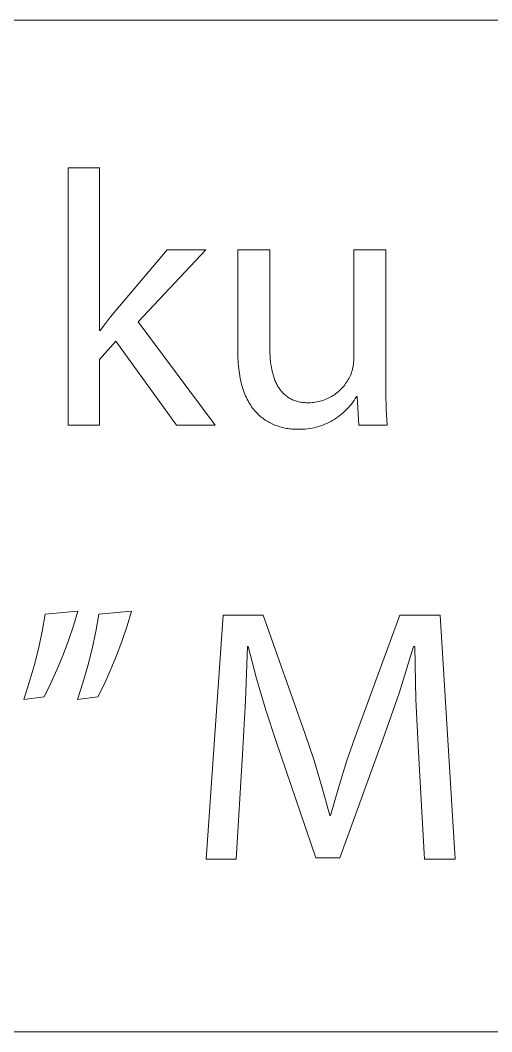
# Model space of a CAD drawing. Header units: millimetres. Extents: x -2163 to 4354, y -841 to 3711.
# Drawn here: x 2966.1 to 3051.1, y -841.3 to -659.2 of the extents above; entities that cross this region are included whole.
import ezdxf

# ---------------------------------------------------------------- set-up
doc = ezdxf.new("R2010")
doc.units = ezdxf.units.MM
doc.header["$MEASUREMENT"] = 0
doc.layers.add('Domyślny', color=7, linetype='Continuous', true_color=0x000000)

msp = doc.modelspace()

# ---------------------------------------------------------------- linework, layer by layer
at = {"layer": 'Domyślny', "color": 18, "lineweight": 15, "true_color": 0x000000}
for p, q in [((1891.21, -659.19), (4347.68, -659.19)), ((2974.74, -732.1), (2974.74, -685.78)), ((2974.74, -685.78), (2980.42, -685.78)), ((2980.42, -685.78), (2980.42, -715.03)), ((2983.38, -711.42), (2992.62, -700.53)), ((2999.54, -700.53), (2987.35, -713.51)), ((2992.62, -700.53), (2999.54, -700.53)), ((3005.34, -719.01), (3005.34, -700.52)), ((3005.34, -700.52), (3011.09, -700.52)), ((3011.09, -700.52), (3011.09, -718.01)), ((3026.21, -719.9), (3026.21, -700.52)), ((3026.21, -700.52), (3031.96, -700.52)), ((3031.96, -700.52), (3031.96, -723.5)), ((2982.4, -712.6), (2983.38, -711.42)), ((2980.55, -715.03), (2981.46, -713.8)), ((2981.46, -713.8), (2982.4, -712.6)), ((2987.35, -713.51), (3001.23, -732.1)), ((2980.42, -715.03), (2980.55, -715.03)), ((2983.38, -716.98), (2980.42, -720.24)), ((2994.27, -732.1), (2983.38, -716.98)), ((3005.35, -720.02), (3005.34, -719.01)), ((3011.09, -718.01), (3011.09, -718.57)), ((3011.09, -718.57), (3011.11, -719.11)), ((3011.11, -719.11), (3011.14, -719.64)), ((2980.42, -720.24), (2980.42, -732.1)), ((3005.37, -720.51), (3005.35, -720.02)), ((3005.4, -720.99), (3005.37, -720.51)), ((3005.44, -721.46), (3005.4, -720.99)), ((3011.14, -719.64), (3011.17, -720.16)), ((3011.17, -720.16), (3011.23, -720.67)), ((3011.23, -720.67), (3011.29, -721.16)), ((3026.09, -721.4), (3026.13, -721.1)), ((3026.13, -721.1), (3026.17, -720.8)), ((3026.17, -720.8), (3026.19, -720.5)), ((3026.19, -720.5), (3026.21, -720.2)), ((3026.21, -720.2), (3026.21, -719.9)), ((3005.49, -721.91), (3005.44, -721.46)), ((3005.54, -722.35), (3005.49, -721.91)), ((3005.6, -722.78), (3005.54, -722.35)), ((3005.67, -723.2), (3005.6, -722.78)), ((3011.29, -721.16), (3011.36, -721.64)), ((3011.36, -721.64), (3011.45, -722.11)), ((3011.45, -722.11), (3011.55, -722.56)), ((3011.55, -722.56), (3011.61, -722.78)), ((3011.61, -722.78), (3011.67, -723)), ((3025.6, -723.12), (3025.71, -722.85)), ((3025.71, -722.85), (3025.81, -722.57)), ((3025.81, -722.57), (3025.89, -722.28)), ((3025.89, -722.28), (3025.97, -721.99)), ((3025.97, -721.99), (3026.03, -721.69)), ((3026.03, -721.69), (3026.09, -721.4)), ((3005.74, -723.61), (3005.67, -723.2)), ((3005.83, -724.01), (3005.74, -723.61)), ((3005.92, -724.4), (3005.83, -724.01)), ((3006.01, -724.77), (3005.92, -724.4)), ((3011.67, -723), (3011.73, -723.21)), ((3011.73, -723.21), (3011.8, -723.42)), ((3011.8, -723.42), (3011.86, -723.62)), ((3011.86, -723.62), (3011.94, -723.82)), ((3011.94, -723.82), (3012.01, -724.02)), ((3012.01, -724.02), (3012.09, -724.21)), ((3012.09, -724.21), (3012.18, -724.4)), ((3012.18, -724.4), (3012.26, -724.59)), ((3012.26, -724.59), (3012.35, -724.77)), ((3024.57, -724.83), (3024.74, -724.6)), ((3024.74, -724.6), (3024.91, -724.37)), ((3024.91, -724.37), (3025.06, -724.13)), ((3025.06, -724.13), (3025.21, -723.88)), ((3025.21, -723.88), (3025.35, -723.63)), ((3025.35, -723.63), (3025.48, -723.38)), ((3025.48, -723.38), (3025.6, -723.12)), ((3031.96, -723.5), (3031.97, -726.37)), ((3006.12, -725.14), (3006.01, -724.77)), ((3006.23, -725.49), (3006.12, -725.14)), ((3006.34, -725.84), (3006.23, -725.49)), ((3006.46, -726.18), (3006.34, -725.84)), ((3006.59, -726.5), (3006.46, -726.18)), ((3006.73, -726.82), (3006.59, -726.5)), ((3012.35, -724.77), (3012.45, -724.94)), ((3012.45, -724.94), (3012.55, -725.11)), ((3012.55, -725.11), (3012.65, -725.28)), ((3012.65, -725.28), (3012.75, -725.45)), ((3012.75, -725.45), (3012.86, -725.6)), ((3012.86, -725.6), (3012.98, -725.76)), ((3012.98, -725.76), (3013.09, -725.91)), ((3013.09, -725.91), (3013.22, -726.05)), ((3013.22, -726.05), (3013.34, -726.19)), ((3013.34, -726.19), (3013.47, -726.33)), ((3013.47, -726.33), (3013.6, -726.46)), ((3013.6, -726.46), (3013.74, -726.59)), ((3022.7, -726.6), (3022.93, -726.43)), ((3022.93, -726.43), (3023.16, -726.26)), ((3023.16, -726.26), (3023.38, -726.08)), ((3023.38, -726.08), (3023.6, -725.89)), ((3023.6, -725.89), (3023.81, -725.69)), ((3023.81, -725.69), (3024.01, -725.49)), ((3024.01, -725.49), (3024.2, -725.28)), ((3024.2, -725.28), (3024.39, -725.06)), ((3024.39, -725.06), (3024.57, -724.83)), ((3031.97, -726.37), (3032.06, -729.23)), ((3006.87, -727.12), (3006.73, -726.82)), ((3007.01, -727.42), (3006.87, -727.12)), ((3007.16, -727.7), (3007.01, -727.42)), ((3007.32, -727.98), (3007.16, -727.7)), ((3007.48, -728.25), (3007.32, -727.98)), ((3007.64, -728.51), (3007.48, -728.25)), ((3013.74, -726.59), (3013.88, -726.71)), ((3013.88, -726.71), (3014.03, -726.82)), ((3014.03, -726.82), (3014.18, -726.94)), ((3014.18, -726.94), (3014.33, -727.04)), ((3014.33, -727.04), (3014.49, -727.14)), ((3014.49, -727.14), (3014.65, -727.24)), ((3014.65, -727.24), (3014.82, -727.33)), ((3014.82, -727.33), (3014.99, -727.42)), ((3014.99, -727.42), (3015.17, -727.5)), ((3015.17, -727.5), (3015.35, -727.58)), ((3015.35, -727.58), (3015.53, -727.65)), ((3015.53, -727.65), (3015.72, -727.71)), ((3015.72, -727.71), (3015.92, -727.77)), ((3015.92, -727.77), (3016.12, -727.83)), ((3016.12, -727.83), (3016.32, -727.87)), ((3016.32, -727.87), (3016.53, -727.92)), ((3016.53, -727.92), (3016.74, -727.95)), ((3016.74, -727.95), (3016.96, -727.99)), ((3016.96, -727.99), (3017.18, -728.01)), ((3017.18, -728.01), (3017.41, -728.03)), ((3017.41, -728.03), (3017.64, -728.05)), ((3017.64, -728.05), (3017.88, -728.06)), ((3017.88, -728.06), (3018.12, -728.06)), ((3018.12, -728.06), (3018.4, -728.05)), ((3018.4, -728.05), (3018.69, -728.03)), ((3018.69, -728.03), (3018.98, -728)), ((3018.98, -728), (3019.26, -727.96)), ((3019.26, -727.96), (3019.54, -727.91)), ((3019.54, -727.91), (3019.82, -727.85)), ((3019.82, -727.85), (3020.1, -727.79)), ((3020.1, -727.79), (3020.38, -727.71)), ((3020.38, -727.71), (3020.65, -727.62)), ((3020.65, -727.62), (3020.92, -727.53)), ((3020.92, -727.53), (3021.19, -727.42)), ((3021.19, -727.42), (3021.45, -727.3)), ((3021.45, -727.3), (3021.71, -727.18)), ((3021.71, -727.18), (3021.96, -727.05)), ((3021.96, -727.05), (3022.21, -726.91)), ((3022.21, -726.91), (3022.46, -726.76)), ((3022.46, -726.76), (3022.7, -726.6)), ((3025.77, -728.29), (3025.52, -728.6)), ((3026.02, -727.97), (3025.77, -728.29)), ((3026.25, -727.64), (3026.02, -727.97)), ((3026.48, -727.3), (3026.25, -727.64)), ((3026.69, -726.95), (3026.48, -727.3)), ((3026.82, -726.95), (3026.69, -726.95)), ((3027.12, -732.1), (3026.82, -726.95)), ((3007.81, -728.76), (3007.64, -728.51)), ((3007.99, -729), (3007.81, -728.76)), ((3008.17, -729.23), (3007.99, -729)), ((3008.35, -729.45), (3008.17, -729.23)), ((3008.54, -729.67), (3008.35, -729.45)), ((3008.73, -729.87), (3008.54, -729.67)), ((3008.93, -730.07), (3008.73, -729.87)), ((3009.13, -730.26), (3008.93, -730.07)), ((3024.08, -730.03), (3023.77, -730.29)), ((3024.39, -729.77), (3024.08, -730.03)), ((3024.68, -729.49), (3024.39, -729.77)), ((3024.97, -729.21), (3024.68, -729.49)), ((3025.25, -728.91), (3024.97, -729.21)), ((3025.52, -728.6), (3025.25, -728.91)), ((3032.06, -729.23), (3032.22, -732.1)), ((3009.33, -730.45), (3009.13, -730.26)), ((3009.53, -730.62), (3009.33, -730.45)), ((3009.74, -730.79), (3009.53, -730.62)), ((3009.96, -730.95), (3009.74, -730.79)), ((3010.17, -731.1), (3009.96, -730.95)), ((3010.39, -731.24), (3010.17, -731.1)), ((3010.61, -731.38), (3010.39, -731.24)), ((3010.83, -731.51), (3010.61, -731.38)), ((3011.05, -731.63), (3010.83, -731.51)), ((3011.28, -731.75), (3011.05, -731.63)), ((3011.51, -731.86), (3011.28, -731.75)), ((3011.74, -731.96), (3011.51, -731.86)), ((3011.97, -732.06), (3011.74, -731.96)), ((3020.97, -731.92), (3020.6, -732.07)), ((3021.35, -731.76), (3020.97, -731.92)), ((3021.71, -731.59), (3021.35, -731.76)), ((3022.07, -731.4), (3021.71, -731.59)), ((3022.43, -731.2), (3022.07, -731.4)), ((3022.77, -730.99), (3022.43, -731.2)), ((3023.11, -730.77), (3022.77, -730.99)), ((3023.44, -730.53), (3023.11, -730.77)), ((3023.77, -730.29), (3023.44, -730.53)), ((2980.42, -732.1), (2974.74, -732.1)), ((3001.23, -732.1), (2994.27, -732.1)), ((3012.21, -732.15), (3011.97, -732.06)), ((3012.44, -732.23), (3012.21, -732.15)), ((3012.68, -732.31), (3012.44, -732.23)), ((3012.91, -732.38), (3012.68, -732.31)), ((3013.15, -732.45), (3012.91, -732.38)), ((3013.39, -732.51), (3013.15, -732.45)), ((3013.62, -732.56), (3013.39, -732.51)), ((3013.86, -732.61), (3013.62, -732.56)), ((3014.1, -732.66), (3013.86, -732.61)), ((3014.34, -732.69), (3014.1, -732.66)), ((3014.58, -732.73), (3014.34, -732.69)), ((3014.82, -732.76), (3014.58, -732.73)), ((3015.05, -732.78), (3014.82, -732.76)), ((3015.29, -732.8), (3015.05, -732.78)), ((3015.53, -732.82), (3015.29, -732.8)), ((3015.76, -732.83), (3015.53, -732.82)), ((3016, -732.83), (3015.76, -732.83)), ((3016.23, -732.83), (3016, -732.83)), ((3016.63, -732.83), (3016.23, -732.83)), ((3017.04, -732.82), (3016.63, -732.83)), ((3017.44, -732.79), (3017.04, -732.82)), ((3017.85, -732.75), (3017.44, -732.79)), ((3018.25, -732.69), (3017.85, -732.75)), ((3018.65, -732.62), (3018.25, -732.69)), ((3019.05, -732.54), (3018.65, -732.62)), ((3019.44, -732.44), (3019.05, -732.54)), ((3019.83, -732.33), (3019.44, -732.44)), ((3020.22, -732.21), (3019.83, -732.33)), ((3020.6, -732.07), (3020.22, -732.21)), ((3032.22, -732.1), (3027.12, -732.1)), ((2970.08, -769.24), (2970.65, -766.13)), ((2970.65, -766.13), (2976.51, -765.55)), ((2976.51, -765.55), (2975.72, -768.21)), ((2979.73, -769.25), (2980.29, -766.13)), ((2980.29, -766.13), (2986.17, -765.55)), ((2986.17, -765.55), (2985.38, -768.21)), ((2999.6, -810.23), (3002.66, -766.26)), ((3002.66, -766.26), (3009.9, -766.26)), ((3009.9, -766.26), (3017.41, -787.55)), ((3026.68, -787.55), (3034.51, -766.26)), ((3034.51, -766.26), (3041.74, -766.26)), ((3041.74, -766.26), (3044.49, -810.23)), ((2975.72, -768.21), (2974.84, -770.84)), ((2985.38, -768.21), (2984.5, -770.84)), ((2969.4, -772.33), (2970.08, -769.24)), ((2979.07, -772.34), (2979.73, -769.25)), ((2974.84, -770.84), (2973.87, -773.44)), ((2984.5, -770.84), (2983.53, -773.44)), ((3007.04, -771.95), (3006.7, -781.67)), ((3007.17, -771.95), (3007.04, -771.95)), ((3008.7, -777.69), (3007.17, -771.95)), ((3036.98, -771.95), (3034.35, -780.35)), ((3037.18, -771.95), (3036.98, -771.95)), ((3037.36, -781.45), (3037.18, -771.95)), ((2968.63, -775.4), (2969.4, -772.33)), ((2973.87, -773.44), (2972.81, -776.01)), ((2978.3, -775.41), (2979.07, -772.34)), ((2983.53, -773.44), (2982.48, -776)), ((2967.76, -778.44), (2968.63, -775.4)), ((2977.42, -778.45), (2978.3, -775.41)), ((2972.81, -776.01), (2971.67, -778.53)), ((2982.48, -776), (2981.34, -778.53)), ((2966.79, -781.45), (2967.76, -778.44)), ((2971.67, -778.53), (2970.43, -781.02)), ((2976.44, -781.45), (2977.42, -778.45)), ((2981.34, -778.53), (2980.11, -781.02)), ((3010.39, -783.38), (3008.7, -777.69)), ((2970.43, -781.02), (2966.79, -781.45)), ((2980.11, -781.02), (2976.44, -781.45)), ((3034.35, -780.35), (3031.43, -788.66)), ((3006.7, -781.67), (3006.19, -791.39)), ((3037.83, -790.94), (3037.36, -781.45)), ((3012.25, -789.03), (3010.39, -783.38)), ((3017.41, -787.55), (3019.04, -792.43)), ((3024.98, -792.43), (3026.68, -787.55)), ((3019.34, -809.97), (3012.25, -789.03)), ((3031.43, -788.66), (3023.68, -809.97)), ((3006.19, -791.39), (3005.02, -810.23)), ((3038.94, -810.23), (3037.83, -790.94)), ((3019.04, -792.43), (3020.52, -797.36)), ((3023.43, -797.35), (3024.98, -792.43)), ((3020.52, -797.36), (3021.86, -802.33)), ((3022.03, -802.33), (3023.43, -797.35)), ((3021.86, -802.33), (3022.03, -802.33)), ((3005.02, -810.23), (2999.6, -810.23)), ((3023.68, -809.97), (3019.34, -809.97)), ((3044.49, -810.23), (3038.94, -810.23)), ((4347.69, -841.29), (-2162.68, -841.29)), ((4347.69, -841.29), (1891.21, -841.29))]:
    msp.add_line(p, q, dxfattribs=at)

doc.saveas('drawing.dxf')
